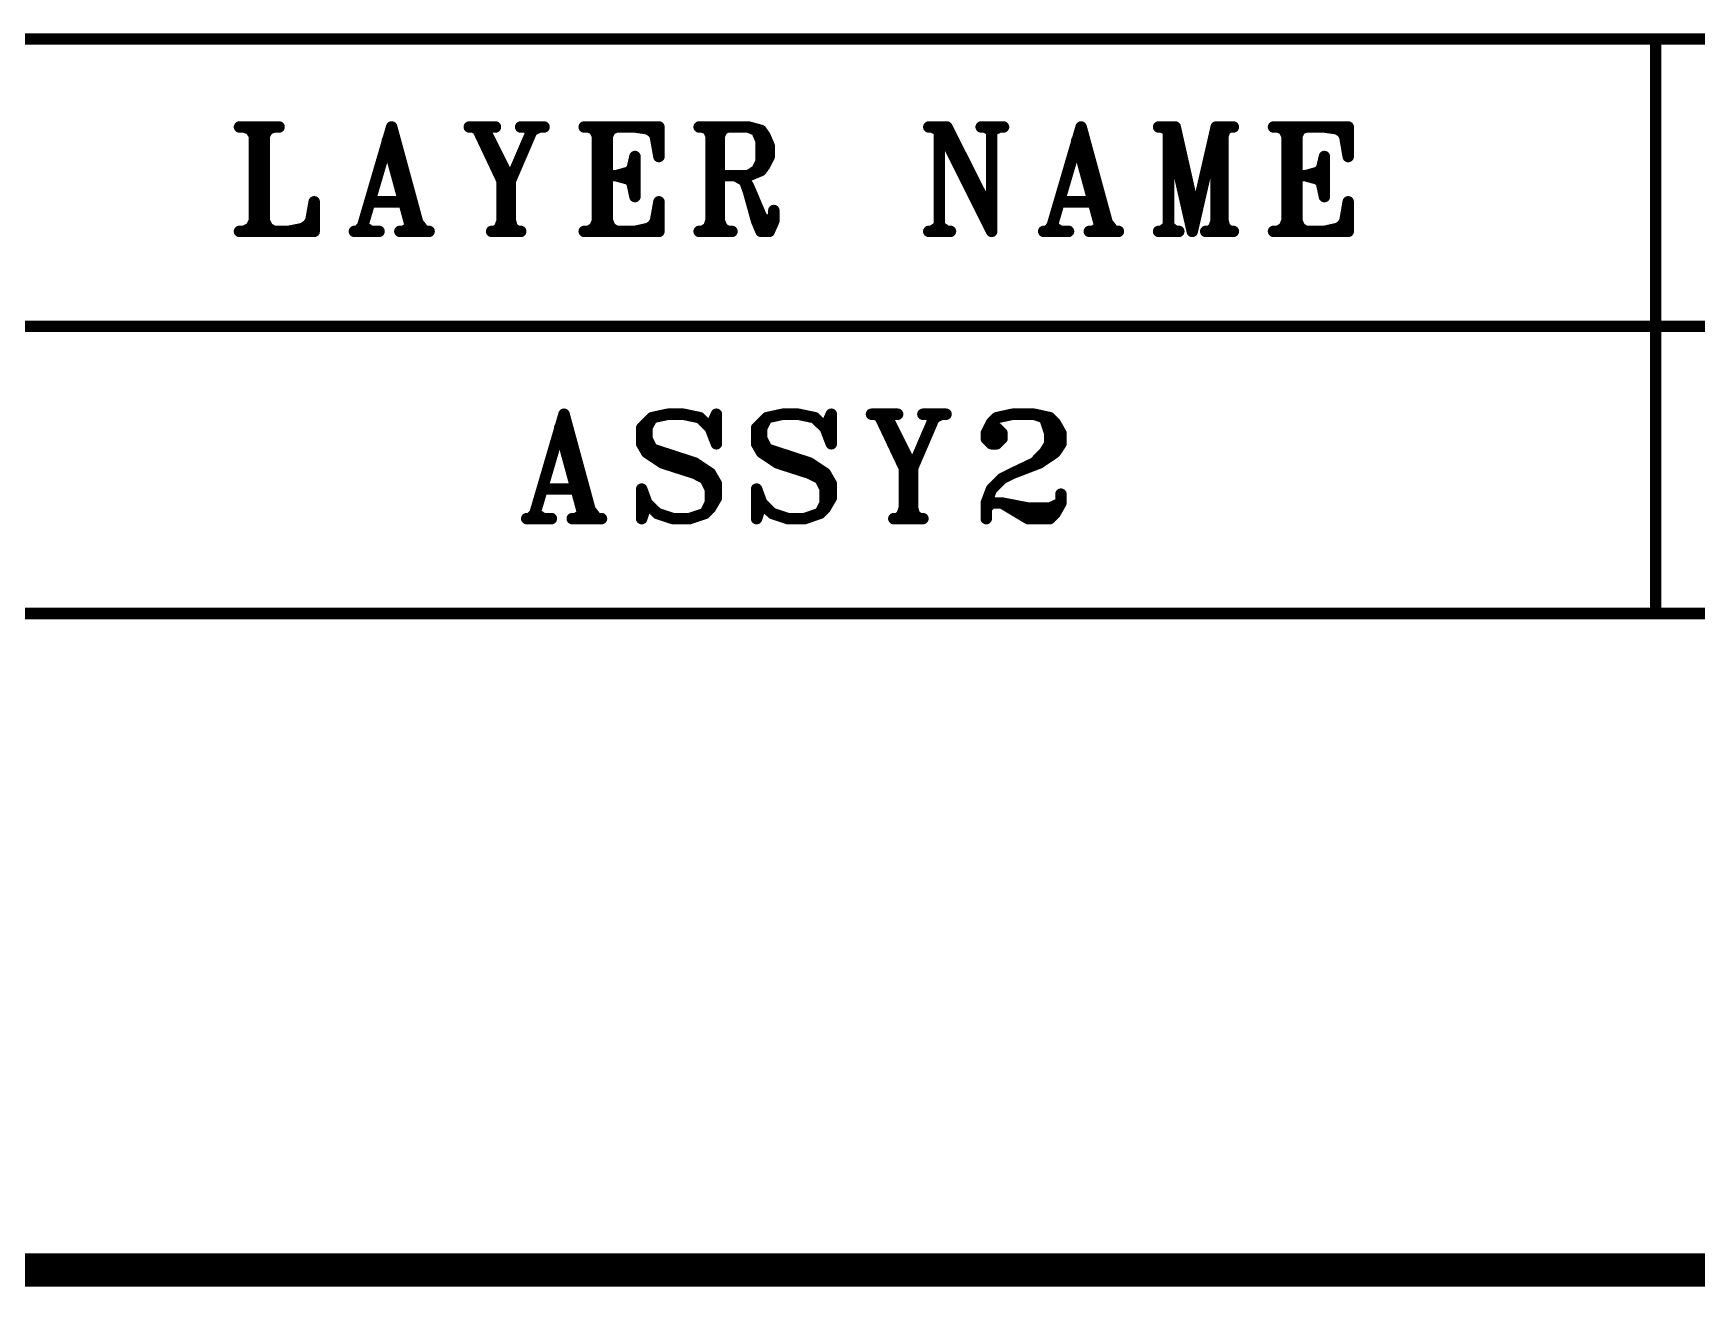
# Model space of a CAD drawing. Extents: x -0.1 to 57.1, y -0.1 to 42.5.
# Drawn here: x 34.37 to 44.5, y 34.9 to 42.53 of the extents above; entities that cross this region are included whole.
import ezdxf

# ---------------------------------------------------------------- set-up
doc = ezdxf.new("R2010")
doc.units = 0
doc.header["$MEASUREMENT"] = 0
doc.layers.get('0').update_dxf_attribs({"linetype": 'CONTINUOUS'})
doc.layers.add('03_ASSY2_GBR', color=2, linetype='CONTINUOUS')

# ---------------------------------------------------------------- blocks, each defined once
blk = doc.blocks.new('ROUND_6')
at = {"const_width": 0.035}
blk.add_lwpolyline([(-0.0175, 0, 1), (0.0175, 0, 1)], format="xyb", close=True, dxfattribs=at)

msp = doc.modelspace()

# ---------------------------------------------------------------- linework, layer by layer
at = {"layer": '03_ASSY2_GBR'}
for points, const_width in [([(19.75, 42.5), (54.75, 42.5)], 0.07), ([(44.25, 42.5), (44.25, 39)], 0.07), ([(35.623, 41.964), (35.864, 41.964)], 0.07), ([(35.65, 41.964), (35.714, 41.943)], 0.07), ([(35.682, 41.964), (35.714, 41.911)], 0.07), ([(35.714, 41.964), (35.714, 41.328)], 0.07), ([(35.741, 41.943), (35.741, 41.36)], 0.07), ([(35.773, 41.964), (35.773, 41.328)], 0.07), ([(35.805, 41.964), (35.773, 41.911)], 0.07), ([(35.832, 41.964), (35.773, 41.943)], 0.07), ([(36.55, 41.964), (36.373, 41.36)], 0.07), ([(36.55, 41.964), (36.723, 41.328)], 0.07), ([(37.023, 41.964), (37.182, 41.964)], 0.07), ([(37.045, 41.964), (37.091, 41.943)], 0.07), ([(37.068, 41.964), (37.223, 41.636)], 0.07), ([(37.091, 41.964), (37.245, 41.636)], 0.07), ([(37.109, 41.964), (37.273, 41.636)], 0.07), ([(37.159, 41.964), (37.109, 41.943)], 0.07), ([(37.405, 41.943), (37.273, 41.636)], 0.07), ([(37.336, 41.964), (37.478, 41.964)], 0.07), ([(37.364, 41.964), (37.405, 41.943)], 0.07), ([(37.45, 41.964), (37.405, 41.943)], 0.07), ([(37.723, 41.964), (38.178, 41.964)], 0.07), ([(37.75, 41.964), (37.804, 41.943)], 0.07), ([(37.777, 41.964), (37.804, 41.911)], 0.07), ([(37.804, 41.964), (37.804, 41.328)], 0.07), ([(37.832, 41.943), (37.832, 41.36)], 0.07), ([(37.864, 41.964), (37.864, 41.328)], 0.07), ([(37.891, 41.964), (37.864, 41.911)], 0.07), ([(37.918, 41.964), (37.864, 41.943)], 0.07), ([(38.032, 41.964), (38.178, 41.943)], 0.07), ([(38.091, 41.964), (38.178, 41.911)], 0.07), ([(38.118, 41.964), (38.178, 41.88)], 0.07), ([(38.146, 41.964), (38.178, 41.784)], 0.07), ([(38.178, 41.964), (38.178, 41.784)], 0.07), ([(38.423, 41.964), (38.723, 41.964)], 0.07), ([(38.445, 41.964), (38.495, 41.943)], 0.07), ([(38.473, 41.964), (38.495, 41.911)], 0.07), ([(38.495, 41.964), (38.495, 41.328)], 0.07), ([(38.523, 41.943), (38.523, 41.36)], 0.07), ([(38.545, 41.964), (38.545, 41.328)], 0.07), ([(38.573, 41.964), (38.545, 41.911)], 0.07), ([(38.595, 41.964), (38.545, 41.943)], 0.07), ([(38.723, 41.964), (38.8, 41.943)], 0.07), ([(38.723, 41.964), (38.773, 41.943)], 0.07), ([(38.773, 41.943), (38.8, 41.88)], 0.07), ([(38.8, 41.943), (38.823, 41.911)], 0.07), ([(39.822, 41.964), (39.932, 41.964)], 0.07), ([(39.841, 41.964), (39.886, 41.943)], 0.07), ([(39.886, 41.964), (39.886, 41.36)], 0.07), ([(39.886, 41.964), (40.205, 41.328)], 0.07), ([(39.913, 41.964), (40.182, 41.423)], 0.07), ([(39.932, 41.964), (40.205, 41.423)], 0.07), ([(40.141, 41.964), (40.277, 41.964)], 0.07), ([(40.164, 41.964), (40.205, 41.943)], 0.07), ([(40.255, 41.964), (40.205, 41.943)], 0.07), ([(40.205, 41.943), (40.205, 41.328)], 0.07), ([(40.75, 41.964), (40.573, 41.36)], 0.07), ([(40.75, 41.964), (40.923, 41.328)], 0.07), ([(41.222, 41.964), (41.323, 41.964)], 0.07), ([(41.241, 41.964), (41.282, 41.943)], 0.07), ([(41.282, 41.964), (41.282, 41.36)], 0.07), ([(41.282, 41.964), (41.427, 41.328)], 0.07), ([(41.304, 41.964), (41.427, 41.423)], 0.07), ([(41.323, 41.964), (41.445, 41.423)], 0.07), ([(41.573, 41.964), (41.427, 41.328)], 0.07), ([(41.573, 41.964), (41.573, 41.328)], 0.07), ([(41.573, 41.964), (41.677, 41.964)], 0.07), ([(41.591, 41.943), (41.591, 41.36)], 0.07), ([(41.614, 41.964), (41.614, 41.328)], 0.07), ([(41.632, 41.964), (41.614, 41.911)], 0.07), ([(41.655, 41.964), (41.614, 41.943)], 0.07), ([(41.922, 41.964), (42.377, 41.964)], 0.07), ([(41.95, 41.964), (42.004, 41.943)], 0.07), ([(41.977, 41.964), (42.004, 41.911)], 0.07), ([(42.004, 41.964), (42.004, 41.328)], 0.07), ([(42.032, 41.943), (42.032, 41.36)], 0.07), ([(42.064, 41.964), (42.064, 41.328)], 0.07), ([(42.091, 41.964), (42.064, 41.911)], 0.07), ([(42.118, 41.964), (42.064, 41.943)], 0.07), ([(42.232, 41.964), (42.377, 41.943)], 0.07), ([(42.291, 41.964), (42.377, 41.911)], 0.07), ([(42.318, 41.964), (42.377, 41.88)], 0.07), ([(42.346, 41.964), (42.377, 41.784)], 0.07), ([(42.377, 41.964), (42.377, 41.784)], 0.07), ([(36.523, 41.88), (36.673, 41.328)], 0.07), ([(36.55, 41.88), (36.7, 41.328)], 0.07), ([(38.8, 41.911), (38.823, 41.848)], 0.07), ([(38.8, 41.88), (38.8, 41.752)], 0.07), ([(38.823, 41.911), (38.85, 41.848)], 0.07), ([(38.823, 41.848), (38.823, 41.784)], 0.07), ([(38.85, 41.848), (38.85, 41.784)], 0.07), ([(40.723, 41.88), (40.873, 41.328)], 0.07), ([(40.75, 41.88), (40.9, 41.328)], 0.07), ([(38.032, 41.731), (37.977, 41.667)], 0.07), ([(38.032, 41.784), (38.005, 41.667)], 0.07), ([(38.032, 41.784), (38.032, 41.54)], 0.07), ([(38.8, 41.752), (38.773, 41.699)], 0.07), ([(38.823, 41.784), (38.8, 41.731)], 0.07), ([(38.823, 41.731), (38.8, 41.699)], 0.07), ([(38.85, 41.784), (38.823, 41.731)], 0.07), ([(42.232, 41.731), (42.177, 41.667)], 0.07), ([(42.232, 41.784), (42.205, 41.667)], 0.07), ([(42.232, 41.784), (42.232, 41.54)], 0.07), ([(37.223, 41.636), (37.223, 41.328)], 0.07), ([(37.245, 41.636), (37.245, 41.36)], 0.07), ([(37.273, 41.636), (37.273, 41.328)], 0.07), ([(37.864, 41.667), (38.032, 41.667)], 0.07), ([(38.032, 41.699), (37.918, 41.667)], 0.07), ([(37.918, 41.667), (38.032, 41.636)], 0.07), ([(37.977, 41.667), (38.032, 41.604)], 0.07), ([(38.005, 41.667), (38.032, 41.54)], 0.07), ([(38.723, 41.667), (38.545, 41.667)], 0.07), ([(38.645, 41.667), (38.7, 41.636)], 0.07), ([(38.7, 41.636), (38.723, 41.572)], 0.07), ([(38.7, 41.636), (38.723, 41.604)], 0.07), ([(38.8, 41.699), (38.723, 41.667)], 0.07), ([(38.773, 41.699), (38.723, 41.667)], 0.07), ([(42.064, 41.667), (42.232, 41.667)], 0.07), ([(42.232, 41.699), (42.118, 41.667)], 0.07), ([(42.118, 41.667), (42.232, 41.636)], 0.07), ([(42.177, 41.667), (42.232, 41.604)], 0.07), ([(42.205, 41.667), (42.232, 41.54)], 0.07), ([(38.723, 41.604), (38.8, 41.423)], 0.07), ([(38.723, 41.572), (38.773, 41.392)], 0.07), ([(36.014, 41.328), (36.078, 41.423)], 0.07), ([(36.046, 41.328), (36.078, 41.508)], 0.07), ([(36.078, 41.328), (36.078, 41.508)], 0.07), ([(36.423, 41.508), (36.65, 41.508)], 0.07), ([(38.118, 41.328), (38.178, 41.423)], 0.07), ([(38.146, 41.328), (38.178, 41.508)], 0.07), ([(38.178, 41.328), (38.178, 41.508)], 0.07), ([(38.773, 41.455), (38.8, 41.392)], 0.07), ([(38.8, 41.423), (38.823, 41.392)], 0.07), ([(38.85, 41.392), (38.878, 41.423)], 0.07), ([(38.878, 41.392), (38.878, 41.455)], 0.07), ([(40.623, 41.508), (40.85, 41.508)], 0.07), ([(42.318, 41.328), (42.377, 41.423)], 0.07), ([(42.346, 41.328), (42.377, 41.508)], 0.07), ([(42.377, 41.328), (42.377, 41.508)], 0.07), ([(35.623, 41.328), (36.078, 41.328)], 0.07), ([(35.714, 41.36), (35.65, 41.328)], 0.07), ([(35.714, 41.392), (35.682, 41.328)], 0.07), ([(35.773, 41.392), (35.805, 41.328)], 0.07), ([(35.773, 41.36), (35.832, 41.328)], 0.07), ([(35.923, 41.328), (36.078, 41.36)], 0.07), ([(35.982, 41.328), (36.078, 41.392)], 0.07), ([(36.323, 41.328), (36.473, 41.328)], 0.07), ([(36.373, 41.36), (36.345, 41.328)], 0.07), ([(36.373, 41.36), (36.423, 41.328)], 0.07), ([(36.6, 41.328), (36.778, 41.328)], 0.07), ([(36.673, 41.36), (36.623, 41.328)], 0.07), ([(36.673, 41.392), (36.65, 41.328)], 0.07), ([(36.7, 41.392), (36.75, 41.328)], 0.07), ([(37.159, 41.328), (37.336, 41.328)], 0.07), ([(37.223, 41.36), (37.182, 41.328)], 0.07), ([(37.223, 41.392), (37.2, 41.328)], 0.07), ([(37.273, 41.392), (37.291, 41.328)], 0.07), ([(37.273, 41.36), (37.314, 41.328)], 0.07), ([(37.723, 41.328), (38.178, 41.328)], 0.07), ([(37.804, 41.36), (37.75, 41.328)], 0.07), ([(37.804, 41.392), (37.777, 41.328)], 0.07), ([(37.864, 41.392), (37.891, 41.328)], 0.07), ([(37.864, 41.36), (37.918, 41.328)], 0.07), ([(38.032, 41.328), (38.178, 41.36)], 0.07), ([(38.091, 41.328), (38.178, 41.392)], 0.07), ([(38.423, 41.328), (38.623, 41.328)], 0.07), ([(38.495, 41.36), (38.445, 41.328)], 0.07), ([(38.495, 41.392), (38.473, 41.328)], 0.07), ([(38.545, 41.392), (38.573, 41.328)], 0.07), ([(38.545, 41.36), (38.595, 41.328)], 0.07), ([(38.773, 41.392), (38.8, 41.328)], 0.07), ([(38.8, 41.392), (38.823, 41.36)], 0.07), ([(38.8, 41.328), (38.85, 41.328)], 0.07), ([(38.823, 41.392), (38.85, 41.392)], 0.07), ([(38.823, 41.36), (38.85, 41.36)], 0.07), ([(38.85, 41.328), (38.878, 41.392)], 0.07), ([(39.822, 41.328), (39.954, 41.328)], 0.07), ([(39.886, 41.36), (39.841, 41.328)], 0.07), ([(39.886, 41.36), (39.932, 41.328)], 0.07), ([(40.522, 41.328), (40.673, 41.328)], 0.07), ([(40.573, 41.36), (40.545, 41.328)], 0.07), ([(40.573, 41.36), (40.623, 41.328)], 0.07), ([(40.8, 41.328), (40.977, 41.328)], 0.07), ([(40.873, 41.36), (40.823, 41.328)], 0.07), ([(40.873, 41.392), (40.85, 41.328)], 0.07), ([(40.9, 41.392), (40.95, 41.328)], 0.07), ([(41.222, 41.328), (41.345, 41.328)], 0.07), ([(41.282, 41.36), (41.241, 41.328)], 0.07), ([(41.282, 41.36), (41.323, 41.328)], 0.07), ([(41.509, 41.328), (41.677, 41.328)], 0.07), ([(41.573, 41.36), (41.532, 41.328)], 0.07), ([(41.573, 41.392), (41.55, 41.328)], 0.07), ([(41.614, 41.392), (41.632, 41.328)], 0.07), ([(41.614, 41.36), (41.655, 41.328)], 0.07), ([(41.922, 41.328), (42.377, 41.328)], 0.07), ([(42.004, 41.36), (41.95, 41.328)], 0.07), ([(42.004, 41.392), (41.977, 41.328)], 0.07), ([(42.064, 41.392), (42.091, 41.328)], 0.07), ([(42.064, 41.36), (42.118, 41.328)], 0.07), ([(42.232, 41.328), (42.377, 41.36)], 0.07), ([(42.291, 41.328), (42.377, 41.392)], 0.07), ([(19.75, 40.75), (54.75, 40.75)], 0.07), ([(37.6, 40.214), (37.423, 39.61)], 0.07), ([(37.6, 40.214), (37.773, 39.578)], 0.07), ([(38.232, 40.214), (38.136, 40.193)], 0.07), ([(38.327, 40.214), (38.232, 40.214)], 0.07), ([(38.427, 40.193), (38.327, 40.214)], 0.07), ([(38.491, 40.13), (38.528, 40.214)], 0.07), ([(38.528, 40.214), (38.528, 40.034)], 0.07), ([(38.932, 40.214), (38.836, 40.193)], 0.07), ([(39.027, 40.214), (38.932, 40.214)], 0.07), ([(39.127, 40.193), (39.027, 40.214)], 0.07), ([(39.191, 40.13), (39.228, 40.214)], 0.07), ([(39.228, 40.214), (39.228, 40.034)], 0.07), ([(39.473, 40.214), (39.632, 40.214)], 0.07), ([(39.495, 40.214), (39.541, 40.193)], 0.07), ([(39.518, 40.214), (39.673, 39.886)], 0.07), ([(39.541, 40.214), (39.695, 39.886)], 0.07), ([(39.559, 40.214), (39.723, 39.886)], 0.07), ([(39.609, 40.214), (39.559, 40.193)], 0.07), ([(39.786, 40.214), (39.927, 40.214)], 0.07), ([(39.814, 40.214), (39.855, 40.193)], 0.07), ([(39.9, 40.214), (39.855, 40.193)], 0.07), ([(40.236, 40.193), (40.332, 40.214)], 0.07), ([(40.332, 40.214), (40.464, 40.214)], 0.07), ([(40.464, 40.214), (40.559, 40.193)], 0.07), ([(40.464, 40.214), (40.527, 40.193)], 0.07), ([(37.573, 40.13), (37.723, 39.578)], 0.07), ([(37.6, 40.13), (37.75, 39.578)], 0.07), ([(38.136, 40.193), (38.073, 40.13)], 0.07), ([(38.073, 40.13), (38.073, 40.034)], 0.07), ([(38.136, 40.193), (38.104, 40.13)], 0.07), ([(38.104, 40.13), (38.104, 40.066)], 0.07), ([(38.491, 40.13), (38.427, 40.193)], 0.07), ([(38.528, 40.034), (38.491, 40.13)], 0.07), ([(38.836, 40.193), (38.773, 40.13)], 0.07), ([(38.773, 40.13), (38.773, 40.034)], 0.07), ([(38.836, 40.193), (38.804, 40.13)], 0.07), ([(38.804, 40.13), (38.804, 40.066)], 0.07), ([(39.191, 40.13), (39.127, 40.193)], 0.07), ([(39.228, 40.034), (39.191, 40.13)], 0.07), ([(39.855, 40.193), (39.723, 39.886)], 0.07), ([(40.172, 40.098), (40.204, 40.161)], 0.07), ([(40.172, 40.066), (40.172, 40.098)], 0.07), ([(40.204, 40.161), (40.236, 40.193)], 0.07), ([(40.204, 40.13), (40.236, 40.13)], 0.07), ([(40.204, 40.098), (40.204, 40.066)], 0.07), ([(40.236, 40.098), (40.204, 40.098)], 0.07), ([(40.236, 40.13), (40.268, 40.098)], 0.07), ([(40.236, 40.066), (40.236, 40.098)], 0.07), ([(40.268, 40.098), (40.268, 40.066)], 0.07), ([(40.527, 40.193), (40.559, 40.098)], 0.07), ([(40.559, 40.193), (40.591, 40.161)], 0.07), ([(40.559, 40.161), (40.591, 40.098)], 0.07), ([(40.559, 40.098), (40.559, 40.034)], 0.07), ([(40.591, 40.161), (40.627, 40.098)], 0.07), ([(40.591, 40.098), (40.591, 40.034)], 0.07), ([(40.627, 40.098), (40.627, 40.034)], 0.07), ([(38.073, 40.034), (38.104, 39.981)], 0.07), ([(38.104, 40.066), (38.136, 40.002)], 0.07), ([(38.104, 40.034), (38.136, 39.981)], 0.07), ([(38.136, 40.002), (38.2, 39.981)], 0.07), ([(38.773, 40.034), (38.804, 39.981)], 0.07), ([(38.804, 40.066), (38.836, 40.002)], 0.07), ([(38.804, 40.034), (38.836, 39.981)], 0.07), ([(38.836, 40.002), (38.9, 39.981)], 0.07), ([(40.204, 40.034), (40.172, 40.066)], 0.07), ([(40.204, 40.066), (40.236, 40.066)], 0.07), ([(40.236, 40.034), (40.204, 40.034)], 0.07), ([(40.268, 40.066), (40.236, 40.034)], 0.07), ([(40.559, 40.034), (40.527, 39.981)], 0.07), ([(40.591, 40.034), (40.559, 39.981)], 0.07), ([(40.627, 40.034), (40.591, 39.981)], 0.07), ([(38.104, 39.981), (38.2, 39.917)], 0.07), ([(38.136, 39.981), (38.2, 39.949)], 0.07), ([(38.2, 39.981), (38.396, 39.917)], 0.07), ([(38.2, 39.949), (38.396, 39.886)], 0.07), ([(38.2, 39.917), (38.396, 39.854)], 0.07), ([(38.396, 39.917), (38.491, 39.854)], 0.07), ([(38.804, 39.981), (38.9, 39.917)], 0.07), ([(38.836, 39.981), (38.9, 39.949)], 0.07), ([(38.9, 39.981), (39.096, 39.917)], 0.07), ([(38.9, 39.949), (39.096, 39.886)], 0.07), ([(38.9, 39.917), (39.096, 39.854)], 0.07), ([(39.096, 39.917), (39.191, 39.854)], 0.07), ([(40.496, 39.917), (40.332, 39.854)], 0.07), ([(40.464, 39.917), (40.332, 39.854)], 0.07), ([(40.527, 39.981), (40.464, 39.917)], 0.07), ([(40.591, 39.981), (40.496, 39.917)], 0.07), ([(38.396, 39.886), (38.459, 39.854)], 0.07), ([(38.396, 39.854), (38.459, 39.822)], 0.07), ([(38.459, 39.854), (38.491, 39.79)], 0.07), ([(38.459, 39.822), (38.491, 39.758)], 0.07), ([(38.491, 39.854), (38.528, 39.79)], 0.07), ([(38.528, 39.79), (38.528, 39.705)], 0.07), ([(39.096, 39.886), (39.159, 39.854)], 0.07), ([(39.096, 39.854), (39.159, 39.822)], 0.07), ([(39.159, 39.854), (39.191, 39.79)], 0.07), ([(39.159, 39.822), (39.191, 39.758)], 0.07), ([(39.191, 39.854), (39.228, 39.79)], 0.07), ([(39.228, 39.79), (39.228, 39.705)], 0.07), ([(39.673, 39.886), (39.673, 39.578)], 0.07), ([(39.695, 39.886), (39.695, 39.61)], 0.07), ([(39.723, 39.886), (39.723, 39.578)], 0.07), ([(40.268, 39.822), (40.204, 39.758)], 0.07), ([(40.332, 39.854), (40.268, 39.822)], 0.07), ([(37.473, 39.758), (37.7, 39.758)], 0.07), ([(38.104, 39.673), (38.073, 39.758)], 0.07), ([(38.073, 39.758), (38.073, 39.578)], 0.07), ([(38.491, 39.758), (38.491, 39.673)], 0.07), ([(38.528, 39.705), (38.491, 39.642)], 0.07), ([(38.804, 39.673), (38.773, 39.758)], 0.07), ([(38.773, 39.758), (38.773, 39.578)], 0.07), ([(39.191, 39.758), (39.191, 39.673)], 0.07), ([(39.228, 39.705), (39.191, 39.642)], 0.07), ([(40.204, 39.758), (40.172, 39.673)], 0.07), ([(40.627, 39.673), (40.627, 39.727)], 0.07), ([(37.423, 39.61), (37.395, 39.578)], 0.07), ([(37.423, 39.61), (37.473, 39.578)], 0.07), ([(37.723, 39.61), (37.673, 39.578)], 0.07), ([(37.723, 39.642), (37.7, 39.578)], 0.07), ([(37.75, 39.642), (37.8, 39.578)], 0.07), ([(38.073, 39.578), (38.104, 39.673)], 0.07), ([(38.168, 39.61), (38.104, 39.673)], 0.07), ([(38.264, 39.578), (38.168, 39.61)], 0.07), ([(38.459, 39.61), (38.364, 39.578)], 0.07), ([(38.491, 39.673), (38.459, 39.61)], 0.07), ([(38.491, 39.642), (38.459, 39.61)], 0.07), ([(38.773, 39.578), (38.804, 39.673)], 0.07), ([(38.868, 39.61), (38.804, 39.673)], 0.07), ([(38.964, 39.578), (38.868, 39.61)], 0.07), ([(39.159, 39.61), (39.064, 39.578)], 0.07), ([(39.191, 39.673), (39.159, 39.61)], 0.07), ([(39.191, 39.642), (39.159, 39.61)], 0.07), ([(39.673, 39.61), (39.632, 39.578)], 0.07), ([(39.673, 39.642), (39.65, 39.578)], 0.07), ([(39.723, 39.642), (39.741, 39.578)], 0.07), ([(39.723, 39.61), (39.764, 39.578)], 0.07), ([(40.172, 39.673), (40.172, 39.578)], 0.07), ([(40.172, 39.642), (40.204, 39.673)], 0.07), ([(40.204, 39.673), (40.268, 39.673)], 0.07), ([(40.268, 39.673), (40.427, 39.642)], 0.07), ([(40.268, 39.673), (40.427, 39.61)], 0.07), ([(40.268, 39.673), (40.427, 39.578)], 0.07), ([(40.427, 39.642), (40.559, 39.642)], 0.07), ([(40.427, 39.61), (40.559, 39.61)], 0.07), ([(40.559, 39.642), (40.627, 39.673)], 0.07), ([(40.559, 39.61), (40.591, 39.642)], 0.07), ([(40.559, 39.578), (40.591, 39.61)], 0.07), ([(40.591, 39.61), (40.627, 39.673)], 0.07), ([(37.373, 39.578), (37.523, 39.578)], 0.07), ([(37.65, 39.578), (37.828, 39.578)], 0.07), ([(38.364, 39.578), (38.264, 39.578)], 0.07), ([(39.064, 39.578), (38.964, 39.578)], 0.07), ([(39.609, 39.578), (39.786, 39.578)], 0.07), ([(40.427, 39.578), (40.559, 39.578)], 0.07), ([(54.75, 39), (19.75, 39)], 0.07), ([(57, 35), (0, 35)], 0.2032)]:
    msp.add_lwpolyline(points, dxfattribs=dict(at, const_width=const_width))

# ---------------------------------------------------------------- block references
for p in [(44.25, 42.5), (35.623, 41.964), (35.65, 41.964), (35.682, 41.964), (35.714, 41.964), (35.714, 41.943), (35.741, 41.943), (35.773, 41.964), (35.773, 41.943), (35.805, 41.964), (35.832, 41.964), (35.864, 41.964), (36.55, 41.964), (36.55, 41.964), (37.023, 41.964), (37.045, 41.964), (37.068, 41.964), (37.091, 41.964), (37.091, 41.943), (37.109, 41.964), (37.109, 41.943), (37.159, 41.964), (37.182, 41.964), (37.336, 41.964), (37.364, 41.964), (37.405, 41.943), (37.405, 41.943), (37.405, 41.943), (37.45, 41.964), (37.478, 41.964), (37.723, 41.964), (37.75, 41.964), (37.777, 41.964), (37.804, 41.964), (37.804, 41.943), (37.832, 41.943), (37.864, 41.964), (37.864, 41.943), (37.891, 41.964), (37.918, 41.964), (38.032, 41.964), (38.091, 41.964), (38.118, 41.964), (38.146, 41.964), (38.178, 41.964), (38.178, 41.943), (38.423, 41.964), (38.445, 41.964), (38.473, 41.964), (38.495, 41.964), (38.495, 41.943), (38.523, 41.943), (38.545, 41.964), (38.545, 41.943), (38.573, 41.964), (38.595, 41.964), (38.723, 41.964), (38.723, 41.964), (38.773, 41.943), (38.8, 41.943), (39.822, 41.964), (39.841, 41.964), (39.886, 41.964), (39.886, 41.964), (39.886, 41.943), (39.913, 41.964), (39.932, 41.964), (39.932, 41.964), (40.141, 41.964), (40.164, 41.964), (40.205, 41.943), (40.205, 41.943), (40.205, 41.943), (40.255, 41.964), (40.277, 41.964), (40.75, 41.964), (40.75, 41.964), (41.222, 41.964), (41.241, 41.964), (41.282, 41.964), (41.282, 41.964), (41.282, 41.943), (41.304, 41.964), (41.323, 41.964), (41.323, 41.964), (41.573, 41.964), (41.573, 41.964), (41.573, 41.964), (41.591, 41.943), (41.614, 41.964), (41.614, 41.943), (41.632, 41.964), (41.655, 41.964), (41.677, 41.964), (41.922, 41.964), (41.95, 41.964), (41.977, 41.964), (42.004, 41.964), (42.004, 41.943), (42.032, 41.943), (42.064, 41.964), (42.064, 41.943), (42.091, 41.964), (42.118, 41.964), (42.232, 41.964), (42.291, 41.964), (42.318, 41.964), (42.346, 41.964), (42.377, 41.964), (42.377, 41.943), (35.714, 41.911), (35.773, 41.911), (36.523, 41.88), (36.55, 41.88), (37.804, 41.911), (37.864, 41.911), (38.178, 41.911), (38.178, 41.88), (38.495, 41.911), (38.545, 41.911), (38.8, 41.911), (38.8, 41.88), (38.823, 41.911), (38.823, 41.848), (38.85, 41.848), (40.723, 41.88), (40.75, 41.88), (41.614, 41.911), (42.004, 41.911), (42.064, 41.911), (42.377, 41.911), (42.377, 41.88), (38.032, 41.784), (38.032, 41.784), (38.032, 41.731), (38.178, 41.784), (38.178, 41.784), (38.8, 41.752), (38.8, 41.731), (38.823, 41.784), (38.823, 41.731), (38.85, 41.784), (42.232, 41.784), (42.232, 41.784), (42.232, 41.731), (42.377, 41.784), (42.377, 41.784), (37.223, 41.636), (37.245, 41.636), (37.273, 41.636), (37.273, 41.636), (37.864, 41.667), (37.918, 41.667), (37.977, 41.667), (38.005, 41.667), (38.032, 41.699), (38.032, 41.667), (38.032, 41.636), (38.545, 41.667), (38.645, 41.667), (38.7, 41.636), (38.7, 41.636), (38.723, 41.667), (38.723, 41.667), (38.773, 41.699), (38.8, 41.699), (42.064, 41.667), (42.118, 41.667), (42.177, 41.667), (42.205, 41.667), (42.232, 41.699), (42.232, 41.667), (42.232, 41.636), (38.032, 41.604), (38.032, 41.54), (38.032, 41.54), (38.723, 41.604), (38.723, 41.572), (42.232, 41.604), (42.232, 41.54), (42.232, 41.54), (36.078, 41.508), (36.078, 41.508), (36.078, 41.423), (36.423, 41.508), (36.65, 41.508), (38.178, 41.508), (38.178, 41.508), (38.178, 41.423), (38.773, 41.455), (38.8, 41.423), (38.878, 41.455), (38.878, 41.423), (40.182, 41.423), (40.205, 41.423), (40.623, 41.508), (40.85, 41.508), (41.427, 41.423), (41.445, 41.423), (42.377, 41.508), (42.377, 41.508), (42.377, 41.423), (35.623, 41.328), (35.65, 41.328), (35.682, 41.328), (35.714, 41.392), (35.714, 41.36), (35.714, 41.328), (35.741, 41.36), (35.773, 41.392), (35.773, 41.36), (35.773, 41.328), (35.805, 41.328), (35.832, 41.328), (35.923, 41.328), (35.982, 41.328), (36.014, 41.328), (36.046, 41.328), (36.078, 41.392), (36.078, 41.36), (36.078, 41.328), (36.323, 41.328), (36.345, 41.328), (36.373, 41.36), (36.373, 41.36), (36.373, 41.36), (36.423, 41.328), (36.473, 41.328), (36.6, 41.328), (36.623, 41.328), (36.65, 41.328), (36.673, 41.392), (36.673, 41.36), (36.673, 41.328), (36.7, 41.392), (36.7, 41.328), (36.723, 41.328), (36.75, 41.328), (36.778, 41.328), (37.159, 41.328), (37.182, 41.328), (37.2, 41.328), (37.223, 41.392), (37.223, 41.36), (37.223, 41.328), (37.245, 41.36), (37.273, 41.392), (37.273, 41.36), (37.273, 41.328), (37.291, 41.328), (37.314, 41.328), (37.336, 41.328), (37.723, 41.328), (37.75, 41.328), (37.777, 41.328), (37.804, 41.392), (37.804, 41.36), (37.804, 41.328), (37.832, 41.36), (37.864, 41.392), (37.864, 41.36), (37.864, 41.328), (37.891, 41.328), (37.918, 41.328), (38.032, 41.328), (38.091, 41.328), (38.118, 41.328), (38.146, 41.328), (38.178, 41.392), (38.178, 41.36), (38.178, 41.328), (38.423, 41.328), (38.445, 41.328), (38.473, 41.328), (38.495, 41.392), (38.495, 41.36), (38.495, 41.328), (38.523, 41.36), (38.545, 41.392), (38.545, 41.36), (38.545, 41.328), (38.573, 41.328), (38.595, 41.328), (38.623, 41.328), (38.773, 41.392), (38.8, 41.392), (38.8, 41.328), (38.823, 41.392), (38.823, 41.36), (38.85, 41.392), (38.85, 41.36), (38.85, 41.328), (38.878, 41.392), (39.822, 41.328), (39.841, 41.328), (39.886, 41.36), (39.886, 41.36), (39.886, 41.36), (39.932, 41.328), (39.954, 41.328), (40.205, 41.328), (40.205, 41.328), (40.522, 41.328), (40.545, 41.328), (40.573, 41.36), (40.573, 41.36), (40.573, 41.36), (40.623, 41.328), (40.673, 41.328), (40.8, 41.328), (40.823, 41.328), (40.85, 41.328), (40.873, 41.392), (40.873, 41.36), (40.873, 41.328), (40.9, 41.392), (40.9, 41.328), (40.923, 41.328), (40.95, 41.328), (40.977, 41.328), (41.222, 41.328), (41.241, 41.328), (41.282, 41.36), (41.282, 41.36), (41.282, 41.36), (41.323, 41.328), (41.345, 41.328), (41.427, 41.328), (41.427, 41.328), (41.509, 41.328), (41.532, 41.328), (41.55, 41.328), (41.573, 41.392), (41.573, 41.36), (41.573, 41.328), (41.591, 41.36), (41.614, 41.392), (41.614, 41.36), (41.614, 41.328), (41.632, 41.328), (41.655, 41.328), (41.677, 41.328), (41.922, 41.328), (41.95, 41.328), (41.977, 41.328), (42.004, 41.392), (42.004, 41.36), (42.004, 41.328), (42.032, 41.36), (42.064, 41.392), (42.064, 41.36), (42.064, 41.328), (42.091, 41.328), (42.118, 41.328), (42.232, 41.328), (42.291, 41.328), (42.318, 41.328), (42.346, 41.328), (42.377, 41.392), (42.377, 41.36), (42.377, 41.328), (37.6, 40.214), (37.6, 40.214), (38.232, 40.214), (38.327, 40.214), (38.528, 40.214), (38.932, 40.214), (39.027, 40.214), (39.228, 40.214), (39.473, 40.214), (39.495, 40.214), (39.518, 40.214), (39.541, 40.214), (39.559, 40.214), (39.609, 40.214), (39.632, 40.214), (39.786, 40.214), (39.814, 40.214), (39.9, 40.214), (39.927, 40.214), (40.332, 40.214), (40.464, 40.214), (40.464, 40.214), (37.573, 40.13), (37.6, 40.13), (38.073, 40.13), (38.104, 40.13), (38.136, 40.193), (38.136, 40.193), (38.427, 40.193), (38.491, 40.13), (38.491, 40.13), (38.773, 40.13), (38.804, 40.13), (38.836, 40.193), (38.836, 40.193), (39.127, 40.193), (39.191, 40.13), (39.191, 40.13), (39.541, 40.193), (39.559, 40.193), (39.855, 40.193), (39.855, 40.193), (39.855, 40.193), (40.172, 40.098), (40.204, 40.161), (40.204, 40.13), (40.204, 40.098), (40.204, 40.098), (40.236, 40.193), (40.236, 40.13), (40.236, 40.098), (40.268, 40.098), (40.527, 40.193), (40.559, 40.193), (40.559, 40.161), (40.559, 40.098), (40.591, 40.161), (40.591, 40.098), (40.627, 40.098), (38.073, 40.034), (38.104, 40.066), (38.104, 40.034), (38.136, 40.002), (38.528, 40.034), (38.773, 40.034), (38.804, 40.066), (38.804, 40.034), (38.836, 40.002), (39.228, 40.034), (40.172, 40.066), (40.204, 40.066), (40.204, 40.034), (40.236, 40.066), (40.236, 40.034), (40.268, 40.066), (40.559, 40.034), (40.591, 40.034), (40.627, 40.034), (38.104, 39.981), (38.136, 39.981), (38.2, 39.981), (38.2, 39.949), (38.2, 39.917), (38.396, 39.917), (38.804, 39.981), (38.836, 39.981), (38.9, 39.981), (38.9, 39.949), (38.9, 39.917), (39.096, 39.917), (40.464, 39.917), (40.496, 39.917), (40.527, 39.981), (40.559, 39.981), (40.591, 39.981), (38.396, 39.886), (38.396, 39.854), (38.459, 39.854), (38.459, 39.822), (38.491, 39.854), (38.491, 39.79), (38.528, 39.79), (39.096, 39.886), (39.096, 39.854), (39.159, 39.854), (39.159, 39.822), (39.191, 39.854), (39.191, 39.79), (39.228, 39.79), (39.673, 39.886), (39.695, 39.886), (39.723, 39.886), (39.723, 39.886), (40.268, 39.822), (40.332, 39.854), (40.332, 39.854), (37.473, 39.758), (37.7, 39.758), (38.073, 39.758), (38.491, 39.758), (38.528, 39.705), (38.773, 39.758), (39.191, 39.758), (39.228, 39.705), (40.204, 39.758), (40.627, 39.727), (37.423, 39.61), (37.423, 39.61), (37.423, 39.61), (37.723, 39.642), (37.723, 39.61), (37.75, 39.642), (38.104, 39.673), (38.104, 39.673), (38.168, 39.61), (38.459, 39.61), (38.459, 39.61), (38.491, 39.673), (38.491, 39.642), (38.804, 39.673), (38.804, 39.673), (38.868, 39.61), (39.159, 39.61), (39.159, 39.61), (39.191, 39.673), (39.191, 39.642), (39.673, 39.642), (39.673, 39.61), (39.695, 39.61), (39.723, 39.642), (39.723, 39.61), (40.172, 39.673), (40.172, 39.642), (40.204, 39.673), (40.268, 39.673), (40.268, 39.673), (40.268, 39.673), (40.427, 39.642), (40.427, 39.61), (40.559, 39.642), (40.559, 39.61), (40.591, 39.642), (40.591, 39.61), (40.627, 39.673), (40.627, 39.673), (37.373, 39.578), (37.395, 39.578), (37.473, 39.578), (37.523, 39.578), (37.65, 39.578), (37.673, 39.578), (37.7, 39.578), (37.723, 39.578), (37.75, 39.578), (37.773, 39.578), (37.8, 39.578), (37.828, 39.578), (38.073, 39.578), (38.264, 39.578), (38.364, 39.578), (38.773, 39.578), (38.964, 39.578), (39.064, 39.578), (39.609, 39.578), (39.632, 39.578), (39.65, 39.578), (39.673, 39.578), (39.723, 39.578), (39.741, 39.578), (39.764, 39.578), (39.786, 39.578), (40.172, 39.578), (40.427, 39.578), (40.559, 39.578), (44.25, 39)]:
    msp.add_blockref('ROUND_6', p, dxfattribs=at)

doc.saveas('drawing.dxf')
